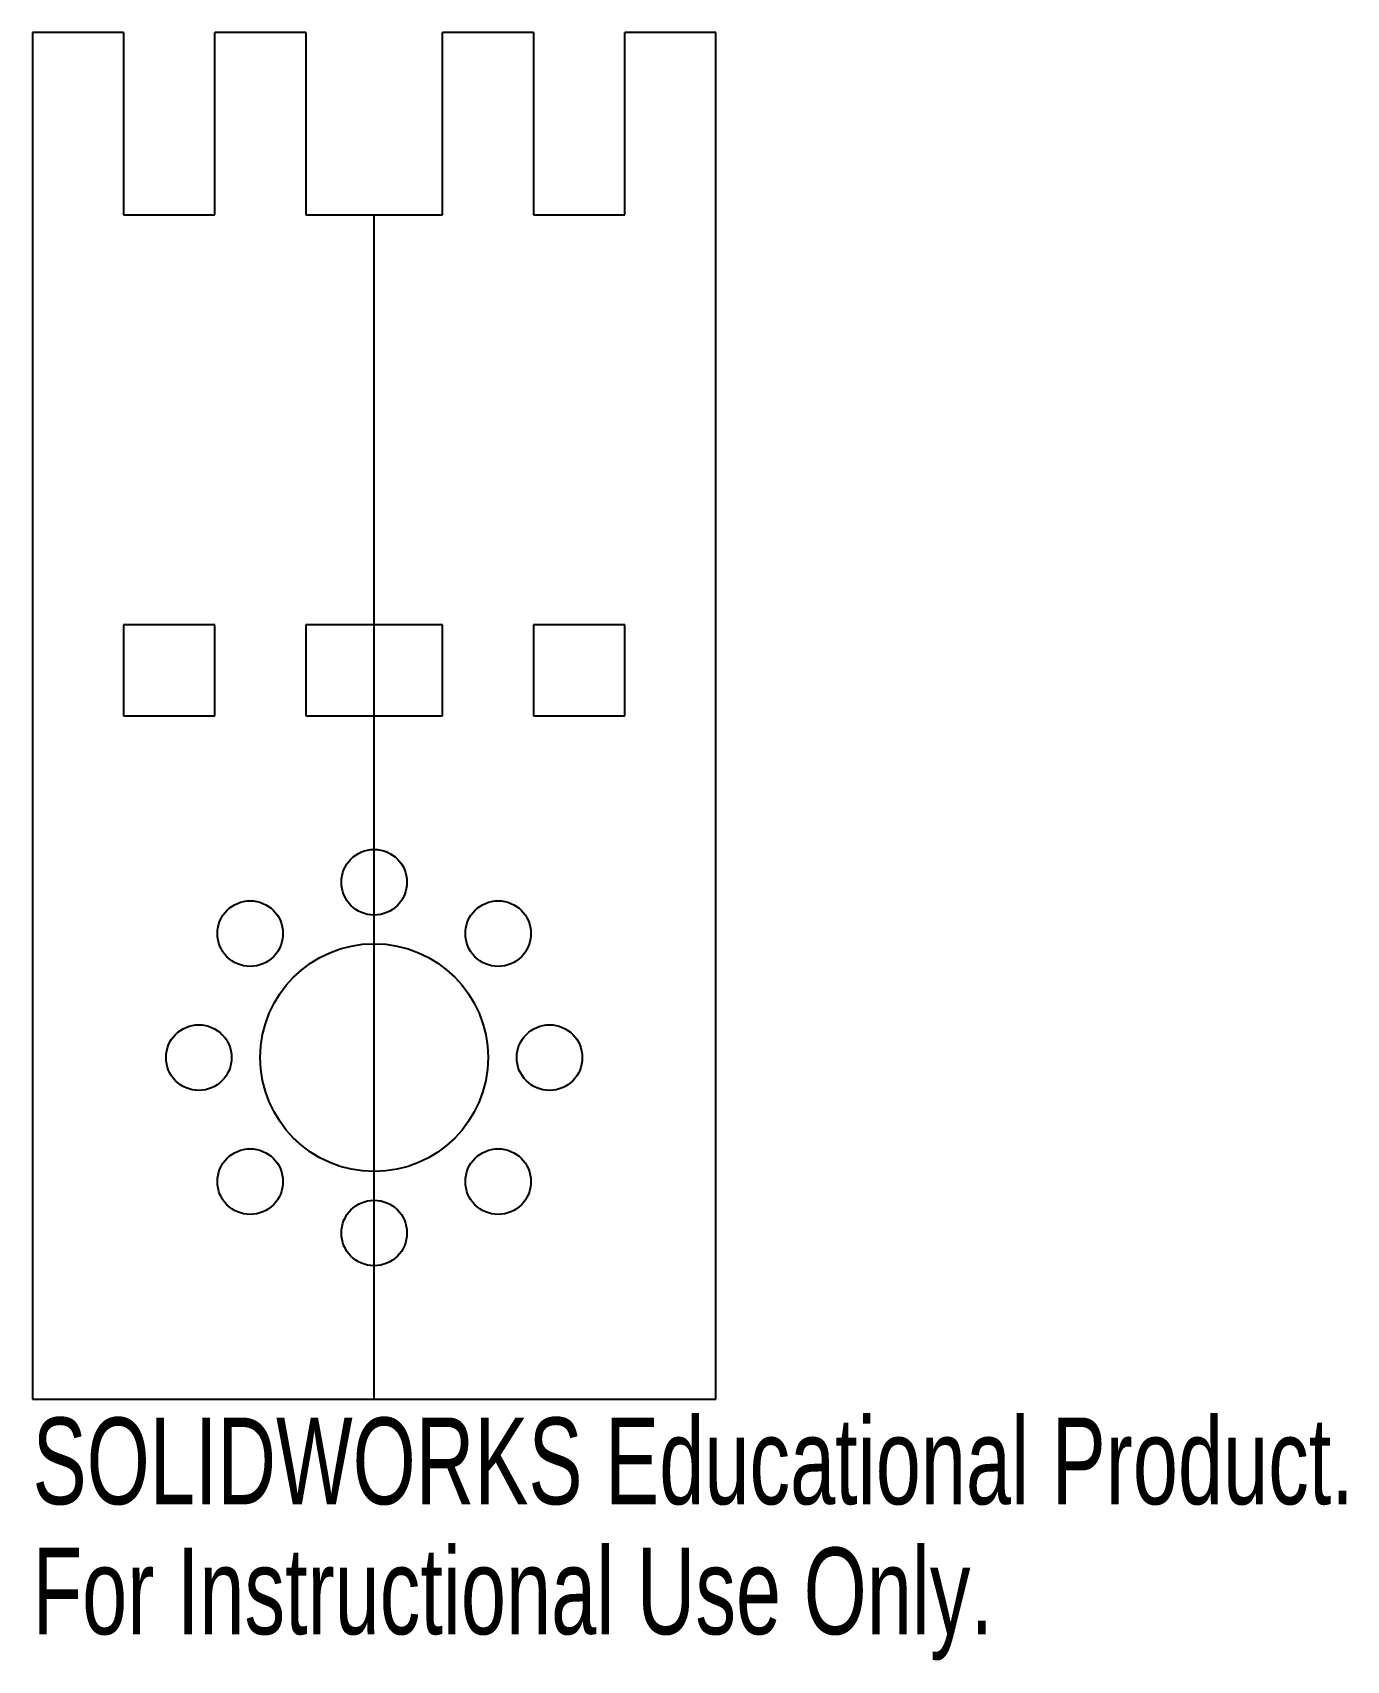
# Model space of a CAD drawing. Header units: inches. Extents: x -1.5 to 1.38, y -2.43 to 1.14.
import ezdxf

# ---------------------------------------------------------------- set-up
doc = ezdxf.new("R2010")
doc.units = ezdxf.units.IN
doc.header["$MEASUREMENT"] = 0
doc.styles.add('SLDTEXTSTYLE0', font='TXT', dxfattribs={"width": 0.7})

msp = doc.modelspace()

# ---------------------------------------------------------------- linework, layer by layer
at = {"color": 7, "linetype": 'Continuous', "lineweight": 25}
for p, q in [((-1.5, 1.1422), (-1.5, -1.8578)), ((-1.3, 1.1422), (-1.5, 1.1422)), ((-1.3, 1.1422), (-1.3, 0.7422)), ((-1.1, 0.7422), (-1.1, 1.1422)), ((-0.9, 1.1422), (-1.1, 1.1422)), ((-0.9, 1.1422), (-0.9, 0.7422)), ((-0.6, 0.7422), (-0.6, 1.1422)), ((-0.4, 1.1422), (-0.6, 1.1422)), ((-0.4, 1.1422), (-0.4, 0.7422)), ((-0.2, 0.7422), (-0.2, 1.1422)), ((0, 1.1422), (-0.2, 1.1422)), ((0, -1.8578), (0, 1.1422)), ((-1.3, 0.7422), (-1.1, 0.7422)), ((-0.9, 0.7422), (-0.6, 0.7422)), ((-0.4, 0.7422), (-0.2, 0.7422)), ((-1.1, -0.1578), (-1.3, -0.1578)), ((-1.3, -0.1578), (-1.3, -0.3578)), ((-1.1, -0.3578), (-1.1, -0.1578)), ((-0.6, -0.1578), (-0.9, -0.1578)), ((-0.9, -0.1578), (-0.9, -0.3578)), ((-0.6, -0.3578), (-0.6, -0.1578)), ((-0.2, -0.1578), (-0.4, -0.1578)), ((-0.4, -0.1578), (-0.4, -0.3578)), ((-0.2, -0.3578), (-0.2, -0.1578)), ((-1.3, -0.3578), (-1.1, -0.3578)), ((-0.9, -0.3578), (-0.6, -0.3578)), ((-0.4, -0.3578), (-0.2, -0.3578)), ((-1.5, -1.8578), (0, -1.8578))]:
    msp.add_line(p, q, dxfattribs=at)
at = {"color": 7, "linetype": 'Continuous'}
msp.add_line((-0.75, -1.8578), (-0.75, 0.7422), dxfattribs=at)
at = {"color": 7, "linetype": 'Continuous', "lineweight": 25}
for centre, radius in [((-0.75, -0.7228), 0.072), ((-1.0222, -0.8355), 0.072), ((-0.4778, -0.8355), 0.072), ((-0.75, -1.1078), 0.25), ((-1.135, -1.1078), 0.072), ((-0.365, -1.1078), 0.072), ((-1.0222, -1.38), 0.072), ((-0.4778, -1.38), 0.072), ((-0.75, -1.4928), 0.072)]:
    msp.add_circle(centre, radius, dxfattribs=at)

# ---------------------------------------------------------------- texts
at = {"color": 7, "linetype": 'Continuous', "char_height": 0.1903, "attachment_point": 1, "style": 'SLDTEXTSTYLE0'}
for s, insert in [('SOLIDWORKS Educational Product.', (-1.5, -1.8979)), ('For Instructional Use Only.', (-1.5, -2.1833))]:
    msp.add_mtext(s, dxfattribs=dict(at, insert=insert))

doc.saveas('drawing.dxf')
